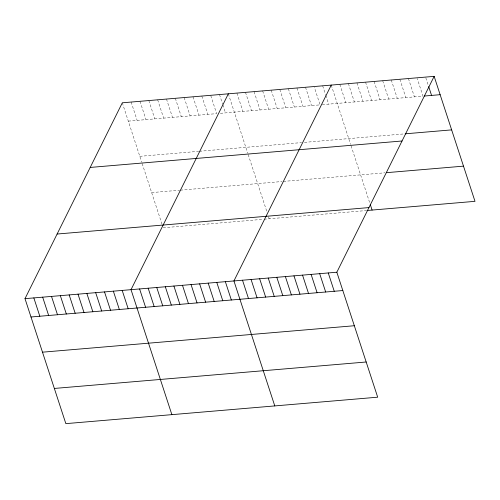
<?xml version="1.0" encoding="UTF-8"?>
<svg xmlns="http://www.w3.org/2000/svg" width="500" height="500" viewBox="0 0 500 500"><rect width="100%" height="100%" fill="white"/><g stroke="black" fill="none" stroke-linecap="round" stroke-linejoin="round"><path stroke-width="0.38" stroke-dasharray="2.5 1.88" d="M128.3 121.131L216.656 113.637L210.669 95.312M220.338 113.325L320.081 104.869L314.331 87.275M322.225 104.688L422.994 96.144L417.244 78.55M139.806 156.325L198.706 151.331M199.444 151.269L301.575 142.606M304.431 142.369L404.481 133.881M151.656 192.587L179.638 190.212M180.375 190.15L281.981 181.537M283.412 181.412L384.888 172.806M163.162 227.781L263.294 219.288M264.031 219.225L366.375 210.55M425.819 77.825L428.212 85.156M408.425 78.544L414.412 96.869M399.85 79.275L405.838 97.6M391.275 80L397.262 98.325M382.7 80.725L388.688 99.05M374.125 81.456L380.112 99.781M365.55 82.181L371.538 100.506M356.975 82.906L362.962 101.231M348.394 83.637L354.387 101.962M339.819 84.362L345.812 102.688M331.244 85.087L350.637 144.412M351.106 145.863L369.794 203.025M322.669 85.819L325.544 94.612M325.788 95.344L328.663 104.144M305.519 87.269L311.506 105.594M296.944 88L302.931 106.325M288.369 88.725L294.356 107.05M279.794 89.45L285.781 107.781M271.219 90.181L277.206 108.506M262.644 90.906L268.631 109.231M254.062 91.638L260.056 109.963M245.487 92.362L251.481 110.688M236.912 93.088L242.906 111.412M228.337 93.819L247.725 153.138M248.2 154.588L266.887 211.75M268.494 216.675L269.188 218.787M219.5 94.562L222.619 104.094M222.856 104.825L225.494 112.894M201.831 96.062L207.819 114.388M192.994 96.812L198.988 115.138M184.163 97.562L190.15 115.887M175.325 98.312L181.312 116.638M166.488 99.062L172.481 117.387M157.656 99.812L163.644 118.138M148.819 100.556L154.806 118.888M139.981 101.306L145.975 119.631M131.15 102.056L137.137 120.381M122.312 102.806L141.7 162.125M142.175 163.581L162.013 224.262"/><path stroke-width="0.75" d="M434.15 76.363L336.838 272.219L377.688 397.194L65.85 423.638L25 298.663L122.312 102.806L434.15 76.363L475 201.337L367.094 210.487M228.337 93.819L131.025 289.675L171.875 414.644M331.244 85.087L233.931 280.944L274.781 405.919M424.419 96.025L440.144 94.688M405.194 133.819L451.644 129.881M90.2 167.438L402.038 140.994M386.319 172.688L463.494 166.144M57.112 234.031L368.95 207.587M25 298.663L336.838 272.219M30.987 316.988L342.831 290.544M42.494 352.181L354.331 325.737M54.344 388.444L366.181 362M428.694 86.619L431.569 95.419M370.25 204.431L372.094 210.062M328.263 272.944L334.25 291.275M319.688 273.675L325.675 292M311.112 274.4L317.1 292.725M302.538 275.131L308.525 293.456M293.962 275.856L299.95 294.181M285.387 276.581L291.375 294.906M276.812 277.312L282.8 295.637M268.238 278.038L274.225 296.363M259.656 278.762L265.65 297.087M251.081 279.494L257.075 297.819M242.506 280.219L248.5 298.544M225.356 281.675L231.344 300M216.781 282.4L222.769 300.725M208.206 283.125L214.194 301.45M199.631 283.856L205.619 302.181M191.056 284.581L197.044 302.906M182.481 285.306L188.469 303.631M173.906 286.038L179.894 304.363M165.325 286.762L171.319 305.087M156.75 287.494L162.744 305.819M148.175 288.219L154.169 306.544M139.6 288.944L145.588 307.269M122.188 290.419L128.181 308.744M113.356 291.169L119.344 309.494M104.519 291.919L110.506 310.244M95.681 292.669L101.675 310.994M86.85 293.419L92.837 311.744M78.012 294.169L84 312.494M69.175 294.919L75.169 313.244M60.344 295.669L66.331 313.994M51.506 296.413L57.494 314.738M42.669 297.162L48.663 315.487M33.837 297.913L39.825 316.238"/></g></svg>
